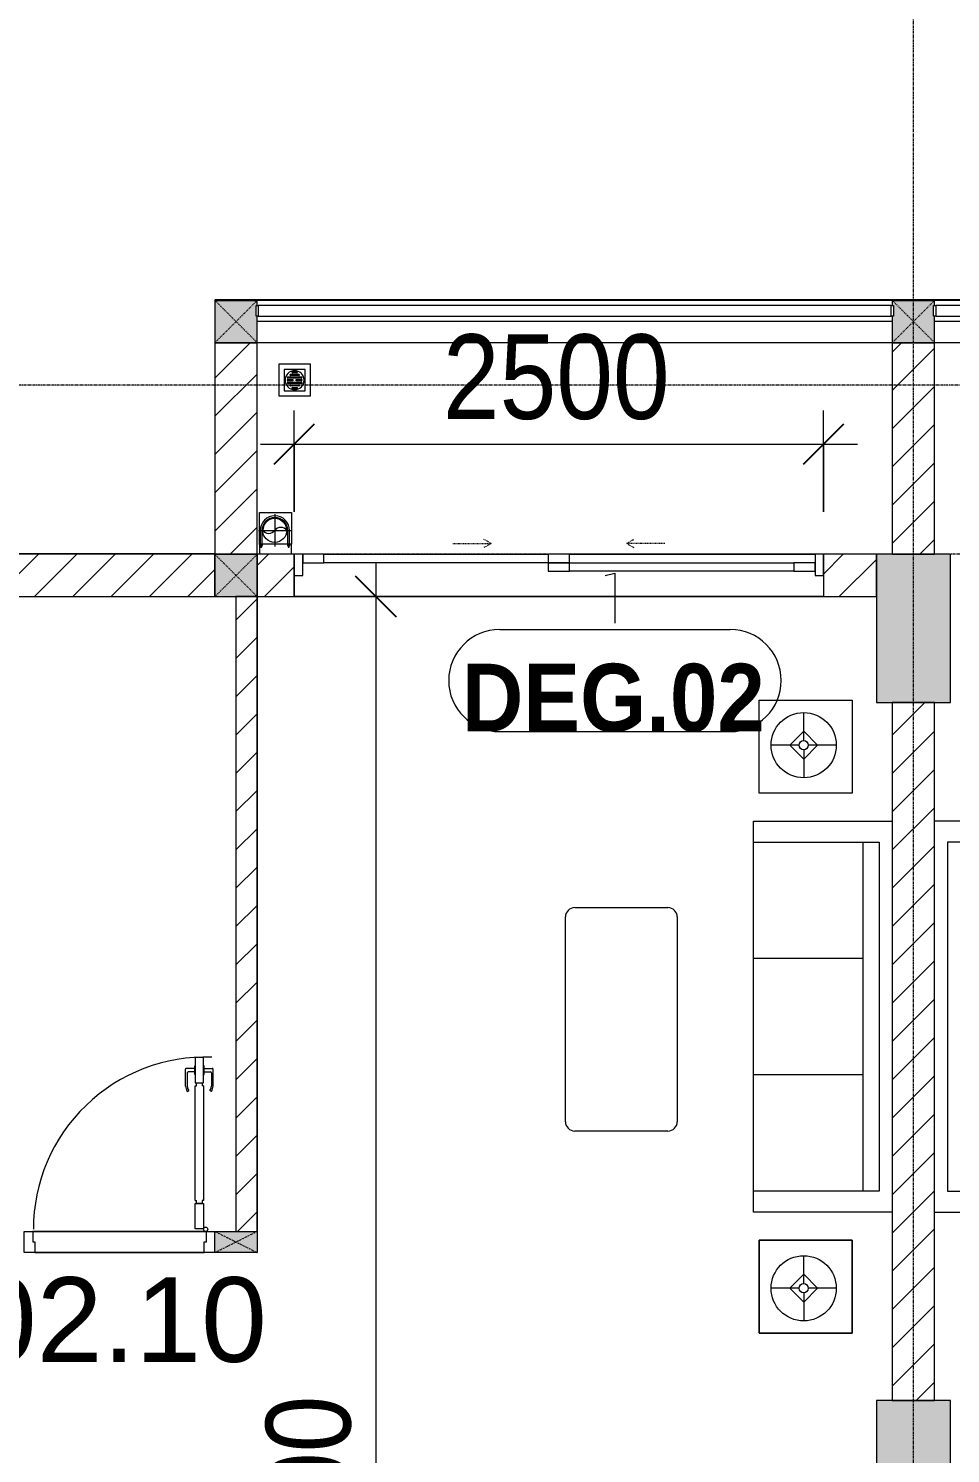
# Model space of a CAD drawing. Header units: millimetres. Extents: x 962 to 239635, y -15958 to 82755.
# Drawn here: x 149323 to 153678, y 40287 to 47022 of the extents above; entities that cross this region are included whole.
import ezdxf

# ---------------------------------------------------------------- set-up
doc = ezdxf.new("R2010")
doc.units = ezdxf.units.MM
for name, pattern in [('Dash', [6, 3, -3]), ('Grid Line', [22.225, 12.7, -3.175, 3.175, -3.175]), ('IMPORT-CENTER _2_', [40.64, 25.4, -5.08, 5.08, -5.08])]:
    doc.linetypes.add(name, pattern=pattern)
for name, color, linetype, lineweight in [('0-1', 7, 'Continuous', 5), ('A-ANNO-DIMS', 211, 'Continuous', 9), ('A-ANNO-DIMS-160', 211, 'Continuous', 9), ('A-AREA-IDEN', 2, 'Continuous', 9), ('A-DETL-GENF-1', 9, 'Continuous', 9), ('A-DOOR', 31, 'Continuous', 9), ('A-DOOR-1', 254, 'Continuous', 9), ('A-DOOR-2', 9, 'Continuous', 9), ('A-DOOR-FRAM', 31, 'Continuous', 9), ('A-DOOR-HDLN', 31, 'Dash', 9), ('A-DOOR-IDEN', 31, 'Continuous', 9), ('A-FLOR-2', 9, 'Continuous', 9), ('A-FLOR-HRAL', 11, 'Continuous', 9), ('A-WALL', 113, 'Continuous', 9), ('A-WALL-1', 253, 'Continuous', 18), ('A-WALL-2', 9, 'Continuous', 9), ('A-WALL-3', 113, 'Continuous', 18), ('A-WALL-PATT-1', 10, 'Continuous', 9), ('A-WALL-PATT-2', 111, 'Continuous', 9), ('G-IMPT', 8, 'Continuous', 9), ('G-IMPT-2', 8, 'IMPORT-CENTER _2_', 9), ('I-FURN', 30, 'Continuous', 9), ('I-FURN-1', 254, 'Continuous', 9), ('M-EQPM', 50, 'Continuous', 9), ('S-COLS', 52, 'Continuous', 9), ('S-COLS-1', 52, 'Continuous', 5), ('S-COLS-2', 7, 'Continuous', 18), ('S-COLS-3', 254, 'Continuous', 9), ('S-COLS-4', 253, 'Continuous', 18), ('S-COLS-5', 52, 'Dash', 9), ('S-COLS-6', 52, 'Continuous', 18), ('S-COLS-HDLN', 52, 'Dash', 9), ('S-COLS-HDLN-1', 9, 'Dash', 9), ('S-GRID-1', 1, 'Grid Line', 9)]:
    doc.layers.add(name, color=color, linetype=linetype, lineweight=lineweight)
doc.styles.add('Arial_11', font='arial_0.ttf', dxfattribs={"height": 400})
doc.styles.add('Arial_B_6', font='arialbd_0.ttf', dxfattribs={"width": 0.9, "height": 320})
doc.styles.add('UTM Avo', font='UTM Avo.ttf', dxfattribs={"width": 0.9, "height": 400})
doc.dimstyles.new('1_Dim_chi_tiet_2_5', dxfattribs={"dimscale": 304.8, "dimtxt": 399.720379, "dimasz": 0.629921, "dimexe": 0.524934, "dimexo": 0.0625, "dimgap": 0.052493, "dimtad": 1, "dimdec": 0, "dimrnd": 5, "dimzin": 0, "dimdsep": 46, "dimtxsty": 'UTM Avo', "dimblk1": 'OBLIQUE', "dimblk2": 'OBLIQUE', "dimsah": 1, "dimcen": 0.09, "dimdle": 0.524934, "dimazin": 0, "dimtfac": 1, "dimtdec": 4, "dimtix": 1, "dimtmove": 0, "dimatfit": 3, "dimfxl": 1.049869, "dimfxlon": 1, "dimtvp": 1, "dimtolj": 1, "dimtzin": 0, "dimarcsym": 2})
doc.dimstyles.new('1_Dim_chi_tiet_2_5_1', dxfattribs={"dimscale": 304.8, "dimtxt": 399.720379, "dimasz": 0.629921, "dimexe": 0.524934, "dimexo": 0.0625, "dimgap": 0.052493, "dimtad": 1, "dimdec": 0, "dimrnd": 5, "dimzin": 0, "dimdsep": 46, "dimtxsty": 'UTM Avo', "dimblk1": 'OBLIQUE', "dimblk2": 'OBLIQUE', "dimsah": 1, "dimcen": 0.09, "dimdle": 0.524934, "dimazin": 0, "dimtfac": 1, "dimtdec": 4, "dimtix": 1, "dimtmove": 0, "dimatfit": 3, "dimfxl": 1.049869, "dimfxlon": 1, "dimtvp": 1, "dimtolj": 1, "dimtzin": 0, "dimarcsym": 2})
pattern_1 = [(45, (61750.9, 0), (-90.50967, 90.50967), [])]

# ---------------------------------------------------------------- blocks, each defined once
blk = doc.blocks.new('NCV_TKTC_KET CAU_rvt-1-TKCS_MB TẦNG 2')
at = {"layer": 'S-COLS-1'}
for points in [[(91927.6, 43836.9), (91927.6, 44536.9), (91577.6, 44536.9), (91577.6, 43836.9), (91580.1, 43836.9)], [(91927.6, 39236.9), (91927.6, 40536.9), (91577.6, 40536.9), (91577.6, 39236.9)]]:
    blk.add_hatch(color=256, dxfattribs=at).paths.add_polyline_path(points)
at = {"layer": 'S-COLS-2'}
for p, q in [((91927.6, 44536.9), (91577.6, 44536.9)), ((91577.6, 44536.9), (91577.6, 43836.9)), ((91927.6, 43836.9), (91927.6, 44536.9)), ((91577.6, 43836.9), (91927.6, 43836.9)), ((91927.6, 40536.9), (91577.6, 40536.9)), ((91577.6, 40536.9), (91577.6, 39236.9)), ((91927.6, 39236.9), (91927.6, 40536.9))]:
    blk.add_line(p, q, dxfattribs=at)
blk = doc.blocks.new('LOBBY_SOFA_1 - LOBBY_SOFA_1-V110-TKCS_MB TẦNG 2')
at = {"layer": 'I-FURN'}
for p, q in [((-2556, -5.4), (-2556, -660)), ((-2457, -66), (-2457, -660)), ((-807, -66), (-2457, -66)), ((-807, -660), (-807, -66)), ((-708, -660), (-708, -5.4)), ((-3128.2, -193.5), (-2688.2, -193.5)), ((-3128.2, -633.5), (-3128.2, -193.5)), ((-2688.2, -193.5), (-2688.2, -633.5)), ((-807, -143), (-2457, -143)), ((-1907, -143), (-1907, -660)), ((-1357, -143), (-1357, -660)), ((-575.9, -193.5), (-575.9, -633.5)), ((-135.9, -193.5), (-575.9, -193.5)), ((-135.9, -633.5), (-135.9, -193.5)), ((-2915.4, -269), (-2915.4, -401)), ((-348.6, -269), (-348.6, -401)), ((-2915.4, -357), (-2981.4, -423)), ((-2849.4, -423), (-2915.4, -357)), ((-414.6, -423), (-348.6, -357)), ((-348.6, -357), (-282.6, -423)), ((-2937.4, -423), (-3069.4, -423)), ((-2981.4, -423), (-2915.4, -489)), ((-2915.4, -489), (-2849.4, -423)), ((-2915.4, -445), (-2915.4, -577)), ((-2893.4, -423), (-2761.4, -423)), ((-370.6, -423), (-502.6, -423)), ((-348.6, -489), (-414.6, -423)), ((-282.6, -423), (-348.6, -489)), ((-348.6, -445), (-348.6, -577)), ((-326.6, -423), (-194.6, -423)), ((-2688.2, -633.5), (-3128.2, -633.5)), ((-2556, -660), (-708, -660)), ((-575.9, -633.5), (-135.9, -633.5)), ((-2172.3, -1064.5), (-2172.3, -1504.5)), ((-1160.3, -1020.5), (-2128.3, -1020.5)), ((-1116.3, -1504.5), (-1116.3, -1064.5)), ((-2128.3, -1548.5), (-1160.3, -1548.5))]:
    blk.add_line(p, q, dxfattribs=at)
for centre, radius in [((-2915.4, -423), 154), ((-348.6, -423), 154), ((-2915.4, -423), 22), ((-348.6, -423), 22)]:
    blk.add_circle(centre, radius, dxfattribs=at)
for centre, start, end in [((-2128.3, -1064.5), 90, 180), ((-1160.3, -1064.5), 0, 90), ((-2128.3, -1504.5), 180, 270), ((-1160.3, -1504.5), 270, 0)]:
    blk.add_arc(centre, 44, start, end, dxfattribs=at)
at = {"layer": 'I-FURN-1'}
for p, q in [((-2556, -5.4), (-2556, -660)), ((-708, -660), (-708, -5.4)), ((-2688.2, -193.5), (-3128.2, -193.5)), ((-3128.2, -193.5), (-3128.2, -633.5)), ((-2688.2, -633.5), (-2688.2, -193.5)), ((-135.9, -193.5), (-575.9, -193.5)), ((-575.9, -193.5), (-575.9, -633.5)), ((-135.9, -633.5), (-135.9, -193.5)), ((-3128.2, -633.5), (-2688.2, -633.5)), ((-2556, -660), (-708, -660)), ((-575.9, -633.5), (-135.9, -633.5)), ((-2172.3, -1064.5), (-2172.3, -1504.5)), ((-1160.3, -1020.5), (-2128.3, -1020.5)), ((-1116.3, -1504.5), (-1116.3, -1064.5)), ((-2128.3, -1548.5), (-1160.3, -1548.5))]:
    blk.add_line(p, q, dxfattribs=at)
for centre, start, end in [((-2128.3, -1064.5), 90, 180), ((-1160.3, -1064.5), 0, 90), ((-2128.3, -1504.5), 180, 270), ((-1160.3, -1504.5), 270, 0)]:
    blk.add_arc(centre, 44, start, end, dxfattribs=at)
blk = doc.blocks.new('DOOR_CW_01 CANH MO-PANEL KINH - DIW_01-900x2200-CỬA GỖ VÂN LAMINATE-V12-TKCS_MB TẦNG 2')
at = {"layer": 'A-DETL-GENF-1'}
for p, q in [((-397, -182), (-397, -62)), ((-397, -62), (-357, -62)), ((-357, -62), (-357, -182)), ((-357, -182), (-397, -182)), ((-397, -196), (-391, -196)), ((-397, -738), (-397, -196)), ((-391, -196), (-391, -182)), ((-391, -182), (-363, -182)), ((-363, -182), (-363, -196)), ((-357, -196), (-363, -196)), ((-357, -196), (-357, -738)), ((-442, -737), (-442, -816.5)), ((-434, -799.5), (-434, -737)), ((-433.9, -711.2), (-427.3, -715.8)), ((-397, -738), (-391, -738)), ((-391, -752), (-391, -738)), ((-357, -738), (-363, -738)), ((-363, -738), (-363, -752)), ((-320.1, -711.2), (-326.7, -715.8)), ((-320, -799.5), (-320, -737)), ((-312, -737), (-312, -816.5)), ((-399, -803.5), (-430, -803.5)), ((-399, -792.2), (-399, -831.8)), ((-397, -792.2), (-399, -792.2)), ((-357, -752), (-397, -752)), ((-397, -752), (-397, -872)), ((-397, -792.2), (-397, -831.8)), ((-363, -752), (-391, -752)), ((-357, -872), (-357, -752)), ((-357, -792.2), (-357, -831.8)), ((-357, -792.2), (-355, -792.2)), ((-355, -792.2), (-355, -831.8)), ((-355, -803.5), (-324, -803.5)), ((-399, -820.5), (-438, -820.5)), ((-399, -831.8), (-397, -831.8)), ((-397, -872), (-357, -872)), ((-355, -831.8), (-357, -831.8)), ((-355, -820.5), (-316, -820.5))]:
    blk.add_line(p, q, dxfattribs=at)
blk.add_circle((-407, -60), 10, dxfattribs=at)
for centre, radius, start, end in [((-407, -60), 814, 268, 0), ((-397, -737), 45, 145, 180), ((-397, -737), 37, 145, 180), ((-357, -737), 37, 0, 35), ((-357, -737), 45, 360, 35), ((-430, -799.5), 4, 180, 270), ((-324, -799.5), 4, 270, 0), ((-438, -816.5), 4, 180, 270), ((-316, -816.5), 4, 270, 0)]:
    blk.add_arc(centre, radius, start, end, dxfattribs=at)
at = {"layer": 'A-DOOR-2'}
for p, q in [((-450, 50), (-400, 50)), ((-400, 50), (-400, 0)), ((400, 0), (400, 50)), ((400, 50), (450, 50)), ((450, 50), (450, -50)), ((-410, -50), (-450, -50)), ((-410, 0), (-410, -50)), ((-400, 0), (-410, 0)), ((-407, -50), (-382, -50)), ((410, 0), (400, 0)), ((410, -50), (410, 0)), ((450, -50), (410, -50))]:
    blk.add_line(p, q, dxfattribs=at)
blk = doc.blocks.new('LOBBY_SOFA_1 - LOBBY_SOFA_1-V115-TKCS_MB TẦNG 2')
at = {"layer": 'I-FURN'}
for p, q in [((-2172.3, 1064.5), (-2172.3, 1504.5)), ((-2128.3, 1548.5), (-1160.3, 1548.5)), ((-1116.3, 1504.5), (-1116.3, 1064.5)), ((-1160.3, 1020.5), (-2128.3, 1020.5)), ((-2688.2, 633.5), (-3128.2, 633.5)), ((-3128.2, 633.5), (-3128.2, 193.5)), ((-2688.2, 193.5), (-2688.2, 633.5)), ((-2556, 660), (-708, 660)), ((-2556, 4.4), (-2556, 660)), ((-2457, 66), (-2457, 660)), ((-1907, 143), (-1907, 660)), ((-1357, 143), (-1357, 660)), ((-807, 660), (-807, 66)), ((-708, 660), (-708, 4.4)), ((-575.9, 633.5), (-135.9, 633.5)), ((-575.9, 193.5), (-575.9, 633.5)), ((-135.9, 633.5), (-135.9, 193.5)), ((-2915.4, 445), (-2915.4, 577)), ((-348.6, 445), (-348.6, 577)), ((-2981.4, 423), (-2915.4, 489)), ((-2915.4, 489), (-2849.4, 423)), ((-348.6, 489), (-414.6, 423)), ((-282.6, 423), (-348.6, 489)), ((-2937.4, 423), (-3069.4, 423)), ((-2915.4, 357), (-2981.4, 423)), ((-2849.4, 423), (-2915.4, 357)), ((-2893.4, 423), (-2761.4, 423)), ((-370.6, 423), (-502.6, 423)), ((-414.6, 423), (-348.6, 357)), ((-348.6, 357), (-282.6, 423)), ((-326.6, 423), (-194.6, 423)), ((-2915.4, 269), (-2915.4, 401)), ((-348.6, 269), (-348.6, 401)), ((-3128.2, 193.5), (-2688.2, 193.5)), ((-807, 143), (-2457, 143)), ((-135.9, 193.5), (-575.9, 193.5)), ((-807, 66), (-2457, 66))]:
    blk.add_line(p, q, dxfattribs=at)
for centre, radius in [((-2915.4, 423), 154), ((-348.6, 423), 154), ((-2915.4, 423), 22), ((-348.6, 423), 22)]:
    blk.add_circle(centre, radius, dxfattribs=at)
for centre, start, end in [((-2128.3, 1504.5), 90, 180), ((-1160.3, 1504.5), 0, 90), ((-2128.3, 1064.5), 180, 270), ((-1160.3, 1064.5), 270, 0)]:
    blk.add_arc(centre, 44, start, end, dxfattribs=at)
at = {"layer": 'I-FURN-1'}
for p, q in [((-2172.3, 1064.5), (-2172.3, 1504.5)), ((-2128.3, 1548.5), (-1160.3, 1548.5)), ((-1116.3, 1504.5), (-1116.3, 1064.5)), ((-1160.3, 1020.5), (-2128.3, 1020.5)), ((-3128.2, 633.5), (-2688.2, 633.5)), ((-3128.2, 193.5), (-3128.2, 633.5)), ((-2688.2, 633.5), (-2688.2, 193.5)), ((-2556, 660), (-708, 660)), ((-2556, 4.4), (-2556, 660)), ((-708, 660), (-708, 4.4)), ((-575.9, 633.5), (-135.9, 633.5)), ((-575.9, 193.5), (-575.9, 633.5)), ((-135.9, 633.5), (-135.9, 193.5)), ((-2688.2, 193.5), (-3128.2, 193.5)), ((-135.9, 193.5), (-575.9, 193.5))]:
    blk.add_line(p, q, dxfattribs=at)
for centre, start, end in [((-2128.3, 1504.5), 90, 180), ((-1160.3, 1504.5), 0, 90), ((-2128.3, 1064.5), 180, 270), ((-1160.3, 1064.5), 270, 0)]:
    blk.add_arc(centre, 44, start, end, dxfattribs=at)
blk = doc.blocks.new('G1_SOF - BO TRU - 100x200-746114-TKCS_MB TẦNG 2')
at = {"layer": 'S-COLS'}
blk.add_hatch(color=256, dxfattribs=at).paths.add_polyline_path([(50, -100), (50, 100), (-50, 100), (-50, -100)])
at = {"layer": 'S-COLS-4'}
for p, q in [((-50, 100), (50, 100)), ((-50, -100), (-50, 100)), ((50, 100), (50, -100)), ((50, -100), (-50, -100))]:
    blk.add_line(p, q, dxfattribs=at)
at = {"layer": 'S-COLS-HDLN-1'}
for p, q in [((50, -100), (-50, 100)), ((-50, -100), (50, 100))]:
    blk.add_line(p, q, dxfattribs=at)
blk = doc.blocks.new('NCV_TKTC_TANG 2_rvt-1-TKCS_MB TẦNG 2')
at = {"layer": 'A-WALL-PATT-1'}
h = blk.add_hatch(dxfattribs=at)
h.set_pattern_fill('FP_1', color=256, style=0, pattern_type=2)
h.set_pattern_definition([(45, (0, 0), (-90.50967, 90.50967), [])])
h.paths.add_polyline_path([(88652.1, 41336.9), (88652.1, 44336.9), (88552.1, 44336.9), (88552.1, 41336.9)])
at = {"layer": 'A-FLOR-2'}
for p, q in [((91652.6, 45536.9), (88652.6, 45536.9)), ((94852.6, 45536.9), (91852.6, 45536.9)), ((91287.6, 44536.9), (90127.6, 44536.9)), ((88827.6, 44437.1), (88827.6, 44336.9)), ((88652.6, 44336.9), (88652.6, 41236.9)), ((91327.6, 44336.9), (88827.6, 44336.9)), ((88827.6, 44336.9), (91327.6, 44336.9)), ((87592.1, 41336.9), (88412.1, 41336.9)), ((88412.1, 41336.9), (87592.1, 41336.9)), ((88402.1, 41236.9), (87602.1, 41236.9)), ((87602.1, 41236.9), (88402.1, 41236.9))]:
    blk.add_line(p, q, dxfattribs=at)
at = {"layer": 'A-WALL-1'}
for p, q in [((88652.1, 44336.9), (88552.1, 44336.9)), ((88552.1, 44336.9), (88552.1, 41336.9)), ((88652.1, 41336.9), (88652.1, 44336.9))]:
    blk.add_line(p, q, dxfattribs=at)
at = {"layer": 'A-WALL-2'}
for p, q in [((87592.1, 41336.9), (88412.1, 41336.9)), ((88402.1, 41236.9), (87602.1, 41236.9))]:
    blk.add_line(p, q, dxfattribs=at)
at = {"layer": 'A-DOOR-1', "rotation": 180}
blk.add_blockref('DOOR_CW_01 CANH MO-PANEL KINH - DIW_01-900x2200-CỬA GỖ VÂN LAMINATE-V12-TKCS_MB TẦNG 2', (88002.1, 41286.9), dxfattribs=at)
at = {"layer": 'I-FURN-1'}
for name, p, rotation in [('LOBBY_SOFA_1 - LOBBY_SOFA_1-V115-TKCS_MB TẦNG 2', (91657, 43983.4), 89.99999999999972), ('LOBBY_SOFA_1 - LOBBY_SOFA_1-V110-TKCS_MB TẦNG 2', (91847.1, 43983.4), 90.00000000000031)]:
    blk.add_blockref(name, p, dxfattribs=dict(at, rotation=rotation))
at = {"layer": 'S-COLS-3', "rotation": 270.0000000000007}
blk.add_blockref('G1_SOF - BO TRU - 100x200-746114-TKCS_MB TẦNG 2', (88552.1, 41286.9), dxfattribs=at)
blk = doc.blocks.new('DEG_02-DEG_03 - DEG_02-2500x2400mm-CỬA ĐI 02 CÁNH TRƯỢT-625766-TKCS_MB TẦNG 2')
at = {"layer": 'A-DOOR'}
for p, q in [((-1110, 100), (-1210, 100)), ((-1210, 100), (-1210, 60)), ((-1110, 60), (-1110, 100)), ((-1110, 100), (-50, 100)), ((50, 100), (-50, 100)), ((-50, 100), (-50, 60)), ((50, 60), (50, 100)), ((-1210, 60), (-1110, 60)), ((-50, 60), (-1110, 60)), ((50, 60), (-50, 60)), ((-50, 60), (-50, 20)), ((-50, 60), (50, 60)), ((-50, 20), (50, 20)), ((50, 20), (50, 60)), ((50, 60), (1110, 60)), ((1110, 20), (50, 20)), ((1210, 60), (1110, 60)), ((1110, 60), (1110, 20)), ((1110, 20), (1210, 20)), ((1210, 20), (1210, 60))]:
    blk.add_line(p, q, dxfattribs=at)
at = {"layer": 'A-DOOR-FRAM'}
for p, q in [((-1210, 100), (-1250, 100)), ((-1250, 100), (-1250, 0)), ((-1210, 0), (-1210, 100)), ((1250, 100), (1210, 100)), ((1210, 100), (1210, 0)), ((1250, 0), (1250, 100)), ((-1250, 0), (-1210, 0)), ((1210, 0), (1250, 0))]:
    blk.add_line(p, q, dxfattribs=at)
at = {"layer": 'A-DOOR-HDLN'}
for p, q in [((-500.4, 151.1), (-320.4, 151.1)), ((-320.4, 151.1), (-355, 171.1)), ((-320.4, 151.1), (-355, 131.1)), ((320.4, 151.1), (355, 171.1)), ((320.4, 151.1), (355, 131.1)), ((500.4, 151.1), (320.4, 151.1))]:
    blk.add_line(p, q, dxfattribs=at)
blk = doc.blocks.new('Railing - 50 x 10mm-1251311-TKCS_MB TẦNG 2')
at = {"layer": 'A-FLOR-HRAL'}
for p, q in [((25, 5), (-25, 5)), ((-25, 5), (-25, -5)), ((25, -5), (25, 5)), ((-25, -5), (25, -5))]:
    blk.add_line(p, q, dxfattribs=at)
blk = doc.blocks.new('Railing - Railing-1237462-TKCS_MB TẦNG 2')
at = {"layer": 'A-FLOR-HRAL'}
for p, q in [((91647.6, 45712.4), (88657.6, 45712.4)), ((88657.6, 45662.4), (91647.6, 45662.4))]:
    blk.add_line(p, q, dxfattribs=at)
at = {"extrusion": (0, 0, -1), "zscale": -1, "rotation": 90}
for p in [(-88652.6, 45687.4), (-91652.6, 45687.4)]:
    blk.add_blockref('Railing - 50 x 10mm-1251311-TKCS_MB TẦNG 2', p, dxfattribs=at)
blk = doc.blocks.new('Railing - Railing-1260575-TKCS_MB TẦNG 2')
at = {"layer": 'A-FLOR-HRAL'}
for p, q in [((94847.6, 45712.4), (91857.6, 45712.4)), ((91857.6, 45662.4), (94847.6, 45662.4))]:
    blk.add_line(p, q, dxfattribs=at)
at = {"extrusion": (0, 0, -1), "zscale": -1, "rotation": 90}
for p in [(-91852.6, 45687.4), (-94852.6, 45687.4)]:
    blk.add_blockref('Railing - 50 x 10mm-1251311-TKCS_MB TẦNG 2', p, dxfattribs=at)
blk = doc.blocks.new('TKTC_XREF_251221_MB TANG 2-7 - TKTC_XREF_260130_MB TANG 2-5_dwg_$cc-4746808-TKCS_MB TẦNG 2')
at = {"layer": 'G-IMPT-2'}
for p, q in [((0, -0.673), (0, 0.673)), ((-0.673, 0), (0.673, 0))]:
    blk.add_line(p, q, dxfattribs=at)
at = {"layer": 'M-EQPM'}
blk.add_circle((0, 0), 0.5, dxfattribs=at)
for centre, radius, start, end in [((0, 0), 0.5, 90, 270), ((0.188, 0.25), 0.313, 126.8699, 233.1301), ((-0.188, -0.25), 0.313, 306.8699, 53.1301)]:
    blk.add_arc(centre, radius, start, end, dxfattribs=at)
blk = doc.blocks.new('TKTC_XREF_251221_MB TANG 2-7 - TKTC_XREF_260130_MB TANG 2-5_dwg_CUM U_DN100-4746796-TKCS_MB TẦNG 2')
at = {"layer": 'G-IMPT'}
blk.add_hatch(color=256, dxfattribs=at).paths.add_polyline_path([(0, 61), (0, 57), (14.8, 55.1), (28.5, 49.4), (40.3, 40.3), (49.4, 28.5), (55.1, 14.8), (57, 0), (55.1, -14.8), (49.4, -28.5), (40.3, -40.3), (28.5, -49.4), (14.8, -55.1), (0, -57), (0, -61), (15.8, -58.9), (30.5, -52.8), (43.1, -43.1), (52.8, -30.5), (58.9, -15.8), (61, 0), (58.9, 15.8), (52.8, 30.5), (43.1, 43.1), (30.5, 52.8), (15.8, 58.9)])
for p, q in [((-72.7, 69.3), (-72.7, 60.7)), ((-66.9, 67.9), (-71.7, 67.9)), ((-65, 69), (0, 69)), ((-79.1, 66.6), (-79.1, 63.4)), ((-76.6, 66.6), (-76.6, 63.4)), ((-74.6, 66.6), (-74.6, 63.4)), ((-66.9, 62.1), (-71.7, 62.1)), ((-79.1, -63.4), (-79.1, -66.6)), ((-76.6, -63.4), (-76.6, -66.6)), ((-74.6, -63.4), (-74.6, -66.6)), ((-72.7, -60.7), (-72.7, -69.3)), ((-66.9, -62.1), (-71.7, -62.1)), ((-66.9, -67.9), (-71.7, -67.9)), ((-65, -69), (0, -69))]:
    blk.add_line(p, q, dxfattribs=at)
at = {"layer": 'G-IMPT', "flags": 128}
for points in [[(-72.7, 67.6), (-78.1, 67.6), (-78.1, 62.4), (-72.7, 62.4)], [(-71.7, 59.2), (-66.9, 59.2), (-66.9, 70.8), (-71.7, 70.8)], [(-66.9, 70.8), (-66.9, 72.7), (-65, 72.7), (-65, 57.3), (-66.9, 57.3), (-66.9, 59.2)], [(-65, 61), (0, 61), (0, 57)], [(-72.7, -62.4), (-78.1, -62.4), (-78.1, -67.6), (-72.7, -67.6)], [(-71.7, -70.8), (-66.9, -70.8), (-66.9, -59.2), (-71.7, -59.2)], [(-66.9, -59.2), (-66.9, -57.3), (-65, -57.3), (-65, -72.7), (-66.9, -72.7), (-66.9, -70.8)], [(-65, -61), (0, -61), (0, -57)]]:
    blk.add_lwpolyline(points, dxfattribs=at)
at = {"layer": 'G-IMPT'}
for centre, radius, start, end in [((-78.1, 66.6), 0.96, 90, 180), ((-71.1, 69.3), 1.56, 112.61986, 247.38014), ((-67.9, 65), 4.8, 143.1301, 216.8699), ((0, 0), 69, 270, 90), ((-78.1, 63.4), 0.96, 180, 270), ((-71.1, 60.7), 1.56, 112.61986, 247.38014), ((0, 0), 61, 270, 90), ((0, 0), 57, 270, 90), ((-78.1, -63.4), 0.96, 90, 180), ((-78.1, -66.6), 0.96, 180, 270), ((-71.1, -60.7), 1.56, 112.61986, 247.38014), ((-67.9, -65), 4.8, 143.1301, 216.8699), ((-71.1, -69.3), 1.56, 112.61986, 247.38014)]:
    blk.add_arc(centre, radius, start, end, dxfattribs=at)
blk = doc.blocks.new('TKTC_XREF_251221_MB TANG 2-7 - TKTC_XREF_260130_MB TANG 2-5_dwg_THU NUOC - THU NUOC-444531-TKCS_MB TẦNG 1-4746804-TKCS_MB TẦNG 2')
at = {"layer": 'G-IMPT'}
for p, q in [((-23.3, 10.8), (40.9, 10.8)), ((40.9, 4.8), (-23.3, 4.8)), ((-11, 23.3), (28.5, 23.3)), ((28.5, 17.3), (-11, 17.3)), ((-1.1, 35.6), (18.5, 35.6)), ((18.5, 29.6), (-1.1, 29.6)), ((-23.3, -13.6), (40.9, -13.6)), ((40.9, -19.6), (-23.3, -19.6)), ((-11, -26.1), (28.5, -26.1)), ((28.5, -32.1), (-11, -32.1)), ((-1.1, -38.5), (18.5, -38.5)), ((18.5, -44.5), (-1.1, -44.5))]:
    blk.add_line(p, q, dxfattribs=at)
at = {"layer": 'G-IMPT', "flags": 128}
for points in [[(83.7, -79.4), (83.7, 70.6), (-66.3, 70.6), (-66.3, -79.4)], [(58.7, -54.4), (58.7, 45.6), (-41.3, 45.6), (-41.3, -54.4)]]:
    blk.add_lwpolyline(points, close=True, dxfattribs=at)
for points in [[(-23.3, -1.2), (0.7, -1.2), (0.7, -7.2), (-23.3, -7.2)], [(40.9, -7.2), (16.7, -7.2), (16.7, -1.2), (40.9, -1.2)]]:
    blk.add_lwpolyline(points, dxfattribs=at)
at = {"layer": 'G-IMPT'}
for centre, radius, start, end in [((8.7, -4.4), 45, 360, 180), ((8.7, -4.4), 45, 360, 180), ((-23.3, 7.8), 3, 90, 270), ((-11, 20.3), 3, 90, 270), ((-1.1, 32.6), 3, 90, 270), ((18.5, 32.6), 3, 270, 90), ((28.5, 20.3), 3, 270, 90), ((40.9, 7.8), 3, 270, 90), ((8.7, -4.4), 45, 180, 360), ((8.7, -4.4), 45, 180, 360), ((-23.3, -4.2), 3, 90, 270), ((-23.3, -16.6), 3, 90, 270), ((-11, -29.1), 3, 90, 270), ((-1.1, -41.5), 3, 90, 270), ((18.5, -41.5), 3, 270, 90), ((28.5, -29.1), 3, 270, 90), ((40.9, -4.2), 3, 270, 90), ((40.9, -16.6), 3, 270, 90)]:
    blk.add_arc(centre, radius, start, end, dxfattribs=at)
blk = doc.blocks.new('TKTC_XREF_251221_MB TANG 2-7 - TKTC_XREF_251221_MB TANG 2-7-2039446-TKCS_MB TẦNG 2')
at = {"layer": 'M-EQPM'}
for p, q in [((61400, 28502.1), (54800, 28502.1)), ((55011.1, 27497.9), (55161.5, 27497.9)), ((55011.1, 27348.3), (55011.1, 27497.9)), ((55161.5, 27497.9), (55161.5, 27348.3)), ((55010.8, 27348.1), (55011.2, 27300)), ((55161.3, 27348.1), (55010.8, 27348.1)), ((55161.5, 27348.3), (55011.1, 27348.3)), ((55161.6, 27300), (55161.3, 27348.1)), ((54800, 27302.1), (50075, 27302.1))]:
    blk.add_line(p, q, dxfattribs=at)
blk.add_blockref('TKTC_XREF_251221_MB TANG 2-7 - TKTC_XREF_260130_MB TANG 2-5_dwg_THU NUOC - THU NUOC-444531-TKCS_MB TẦNG 1-4746804-TKCS_MB TẦNG 2', (55167.9, 28127.6))
for name, p, xscale, yscale, zscale, rotation in [('TKTC_XREF_251221_MB TANG 2-7 - TKTC_XREF_260130_MB TANG 2-5_dwg_$cc-4746808-TKCS_MB TẦNG 2', (55082.6, 27413.2), 113.7150000000073, 113.7150000000073, 113.7150000000073, 269.9990086637467), ('TKTC_XREF_251221_MB TANG 2-7 - TKTC_XREF_260130_MB TANG 2-5_dwg_CUM U_DN100-4746796-TKCS_MB TẦNG 2', (55083.5, 27413.2), 0.9975000000000006, 0.9975000000000006, 0.9975000000000006, 90.00099133829468)]:
    blk.add_blockref(name, p, dxfattribs=dict(xscale=xscale, yscale=yscale, zscale=zscale, rotation=rotation))
blk = doc.blocks.new('G1_SOF - BO TRU - 200x200-3052400-TKCS_MB TẦNG 2')
at = {"layer": 'S-COLS-HDLN'}
for p, q in [((-100, 100), (100, -100)), ((100, 100), (-100, -100))]:
    blk.add_line(p, q, dxfattribs=at)
blk = doc.blocks.new('DIMBLOCK116-TKCS_MB TẦNG 2')
at = {"layer": 'A-ANNO-DIMS-160'}
for p, q in [((150578.5, 44736.9), (150578.5, 45216.9)), ((153078.5, 44736.9), (153078.5, 45216.9)), ((150418.5, 45056.9), (153238.5, 45056.9)), ((150578.5, 45056.9), (150578.5, 44736.9)), ((153078.5, 45056.9), (153078.5, 44736.9))]:
    blk.add_line(p, q, dxfattribs=at)
at = {"layer": 'A-ANNO-DIMS-160', "lineweight": 25}
for p, q in [((150578.5, 45056.9), (150674.5, 45152.9)), ((153078.5, 45056.9), (153174.5, 45152.9)), ((150578.5, 45056.9), (150482.5, 44960.9)), ((153078.5, 45056.9), (152982.5, 44960.9))]:
    blk.add_line(p, q, dxfattribs=at)
at = {"layer": 'A-ANNO-DIMS-160', "color": 0, "insert": (151280.7, 45576.5), "char_height": 400, "width": 1314.636, "attachment_point": 1, "line_spacing_factor": 1.110334, "style": 'UTM Avo'}
blk.add_mtext('2500', dxfattribs=at)
blk = doc.blocks.new('_Oblique')
at = {"color": 0, "linetype": 'ByBlock', "lineweight": -2}
blk.add_line((-0.5, -0.5), (0.5, 0.5), dxfattribs=at)
blk = doc.blocks.new('STN_Door Tag - STN_Door Tag-1788670-TKCS_MB TẦNG 2')
at = {"layer": 'A-DOOR-IDEN'}
for p, q in [((-3.37, 1.495), (3.431, 1.495)), ((-3.37, -1.524), (3.431, -1.524))]:
    blk.add_line(p, q, dxfattribs=at)
for centre, start, end in [((-3.37, -0.015), 90, 270), ((3.431, -0.015), 270, 90)]:
    blk.add_arc(centre, 1.509, start, end, dxfattribs=at)
blk = doc.blocks.new('DIMBLOCK316-TKCS_MB TẦNG 2')
at = {"layer": 'A-ANNO-DIMS-160'}
for p, q in [((150963.7, 44496.9), (150963.7, 35577.4)), ((151283.7, 44336.9), (150803.7, 44336.9)), ((150963.7, 44336.9), (151283.7, 44336.9)), ((151283.7, 35737.4), (150803.7, 35737.4)), ((150963.7, 35737.4), (151283.7, 35737.4))]:
    blk.add_line(p, q, dxfattribs=at)
at = {"layer": 'A-ANNO-DIMS-160', "lineweight": 25}
for p, q in [((150963.7, 44336.9), (150867.7, 44432.9)), ((150963.7, 44336.9), (151059.7, 44240.9)), ((150963.7, 35737.4), (150867.7, 35833.4)), ((150963.7, 35737.4), (151059.7, 35641.4))]:
    blk.add_line(p, q, dxfattribs=at)
at = {"layer": 'A-ANNO-DIMS-160', "color": 0, "insert": (150444, 39489.4), "char_height": 400, "width": 1314.636, "attachment_point": 1, "rotation": 90, "line_spacing_factor": 1.110334, "style": 'UTM Avo'}
blk.add_mtext('8600', dxfattribs=at)

msp = doc.modelspace()

# ---------------------------------------------------------------- hatches: boundary and pattern name
at = {"layer": 'A-WALL-PATT-2'}
h = msp.add_hatch(dxfattribs=at)
h.set_pattern_fill('FP_1', color=256, style=0, pattern_type=2)
h.set_pattern_definition(pattern_1)
h.paths.add_polyline_path([(150403.5, 44536.9), (150403.5, 45536.9), (150203.5, 45536.9), (150203.5, 44536.9)])
h.paths.add_polyline_path([(150403.5, 45736.9), (150403.5, 45737.4), (150203.5, 45736.9)])
h = msp.add_hatch(dxfattribs=at)
h.set_pattern_fill('FP_1', color=256, style=0, pattern_type=2)
h.set_pattern_definition(pattern_1)
h.paths.add_polyline_path([(153603.5, 44536.9), (153603.5, 45536.9), (153403.5, 45536.9), (153403.5, 44536.9)])
h.paths.add_polyline_path([(153603.5, 45736.9), (153603.5, 45737.4), (153403.5, 45736.9)])
h = msp.add_hatch(dxfattribs=at)
h.set_pattern_fill('FP_1', color=256, style=0, pattern_type=2)
h.set_pattern_definition(pattern_1)
h.paths.add_polyline_path([(150203.5, 44336.9), (150203.5, 44536.9), (149203.5, 44536.9), (149203.5, 44336.9), (150106.8, 44336.9)])
h.paths.add_polyline_path([(146803.6, 44336.9), (147803.5, 44336.9), (147803.5, 44536.9), (146803.6, 44536.9)])
h = msp.add_hatch(dxfattribs=at)
h.set_pattern_fill('FP_1', color=256, style=0, pattern_type=2)
h.set_pattern_definition(pattern_1)
h.paths.add_polyline_path([(153328.5, 44336.9), (153328.5, 44536.9), (153078.5, 44536.9), (153078.5, 44336.9)])
h.paths.add_polyline_path([(150403.5, 44336.9), (150578.5, 44336.9), (150578.5, 44536.9), (150403.5, 44536.9)])
h = msp.add_hatch(dxfattribs=at)
h.set_pattern_fill('FP_1', color=256, style=0, pattern_type=2)
h.set_pattern_definition(pattern_1)
h.paths.add_polyline_path([(153603.5, 40536.9), (153603.5, 43837), (153403.5, 43837), (153403.5, 40536.9)])
at = {"layer": 'S-COLS-1'}
for points in [[(150398.5, 45536.9), (150403.5, 45536.9), (150403.5, 45662.4), (150398.5, 45662.4), (150398.5, 45712.4), (150403.5, 45712.4), (150403.5, 45736.9), (150203.5, 45736.9), (150203.5, 45536.9)], [(153598.5, 45536.9), (153603.5, 45536.9), (153603.5, 45662.4), (153598.5, 45662.4), (153598.5, 45712.4), (153603.5, 45712.4), (153603.5, 45736.9), (153403.5, 45736.9), (153403.5, 45712.4), (153408.5, 45712.4), (153408.5, 45662.4), (153403.5, 45662.4), (153403.5, 45536.9), (153408.5, 45536.9)], [(150403.5, 44336.9), (150403.5, 44536.9), (150203.5, 44536.9), (150203.5, 44336.9)]]:
    msp.add_hatch(color=256, dxfattribs=at).paths.add_polyline_path(points)

# ---------------------------------------------------------------- linework, layer by layer
at = {"layer": 'A-DOOR-IDEN'}
for p, q in [((152047.8, 44436.5), (152093.2, 44447.6)), ((152093.2, 44447.6), (152093.5, 44211.7))]:
    msp.add_line(p, q, dxfattribs=at)
at = {"layer": 'A-WALL'}
for p, q in [((150203.5, 45736.9), (150403.5, 45736.9)), ((150403.5, 45737.4), (153403.5, 45737.4)), ((153403.5, 45736.9), (153603.5, 45736.9)), ((153603.5, 45737.4), (156603.5, 45737.4)), ((153403.5, 45637.4), (150403.5, 45637.4)), ((156603.5, 45637.4), (153603.5, 45637.4)), ((150403.5, 45536.9), (150203.5, 45536.9)), ((153603.5, 45536.9), (153403.5, 45536.9)), ((150203.5, 44336.9), (150203.5, 44536.9)), ((150203.5, 44536.9), (150403.5, 44536.9)), ((150403.5, 44536.9), (150403.5, 44336.9)), ((151878.5, 44536.9), (153038.5, 44536.9)), ((153078.5, 44336.9), (150578.5, 44336.9))]:
    msp.add_line(p, q, dxfattribs=at)
at = {"layer": 'A-WALL-3'}
for p, q in [((150403.5, 45737.4), (150203.5, 45737.4)), ((150203.5, 45737.4), (150203.5, 45736.9)), ((150403.5, 45736.9), (150403.5, 45737.4)), ((153403.5, 45737.4), (153403.5, 45736.9)), ((153603.5, 45737.4), (153403.5, 45737.4)), ((153603.5, 45736.9), (153603.5, 45737.4)), ((150203.5, 45536.9), (150203.5, 44536.9)), ((150403.5, 44536.9), (150403.5, 45536.9)), ((153403.5, 45536.9), (153403.5, 44536.9)), ((153603.5, 44536.9), (153603.5, 45536.9)), ((150203.5, 44536.9), (149203.5, 44536.9)), ((150578.5, 44536.9), (150403.5, 44536.9)), ((150578.5, 44336.9), (150578.5, 44536.9)), ((153328.5, 44536.9), (153078.5, 44536.9)), ((153078.5, 44536.9), (153078.5, 44336.9)), ((153328.5, 44336.9), (153328.5, 44536.9)), ((153403.5, 44536.9), (153603.5, 44536.9)), ((149203.5, 44336.9), (150203.5, 44336.9)), ((150403.5, 44336.9), (150578.5, 44336.9)), ((153078.5, 44336.9), (153328.5, 44336.9)), ((153403.5, 43837), (153403.5, 40536.9)), ((153603.5, 43837), (153403.5, 43837)), ((153603.5, 40536.9), (153603.5, 43837)), ((153403.5, 40536.9), (153603.5, 40536.9))]:
    msp.add_line(p, q, dxfattribs=at)
at = {"layer": 'S-COLS'}
for p, q in [((150403.5, 45736.9), (150203.5, 45736.9)), ((153603.5, 45736.9), (153403.5, 45736.9)), ((150203.5, 45536.9), (150403.5, 45536.9)), ((153403.5, 45536.9), (153603.5, 45536.9)), ((150403.5, 44536.9), (150203.5, 44536.9)), ((150203.5, 44536.9), (150203.5, 44336.9)), ((150403.5, 44336.9), (150403.5, 44536.9))]:
    msp.add_line(p, q, dxfattribs=at)
at = {"layer": 'S-COLS-6'}
for p, q in [((150203.5, 45736.9), (150203.5, 45536.9)), ((150403.5, 45712.4), (150403.5, 45736.9)), ((153403.5, 45736.9), (153403.5, 45712.4)), ((153603.5, 45712.4), (153603.5, 45736.9)), ((150403.5, 45536.9), (150403.5, 45662.4)), ((153403.5, 45662.4), (153403.5, 45536.9)), ((153603.5, 45536.9), (153603.5, 45662.4)), ((150203.5, 44336.9), (150403.5, 44336.9))]:
    msp.add_line(p, q, dxfattribs=at)
at = {"layer": 'S-GRID-1'}
for p, q in [((153503.5, 19351.6), (153503.5, 76542.3)), ((187383.6, 45336.9), (98285.4, 45336.9)), ((189415.6, 44536.9), (96253.4, 44536.9))]:
    msp.add_line(p, q, dxfattribs=at)

# ---------------------------------------------------------------- block references
at = {"layer": '0-1'}
for name in ['NCV_TKTC_KET CAU_rvt-1-TKCS_MB TẦNG 2', 'NCV_TKTC_TANG 2_rvt-1-TKCS_MB TẦNG 2']:
    msp.add_blockref(name, (61750.9, 0), dxfattribs=at)
at = {"layer": 'A-DOOR'}
msp.add_blockref('DEG_02-DEG_03 - DEG_02-2500x2400mm-CỬA ĐI 02 CÁNH TRƯỢT-625766-TKCS_MB TẦNG 2', (151828.5, 44436.9), dxfattribs=at)
at = {"layer": 'A-DOOR-IDEN', "xscale": 159.9999999999999, "yscale": 159.9999999999999, "zscale": 159.9999999999999}
msp.add_blockref('STN_Door Tag - STN_Door Tag-1788670-TKCS_MB TẦNG 2', (152088.6, 43942.7), dxfattribs=at)
at = {"layer": 'A-FLOR-HRAL'}
for name in ['Railing - Railing-1237462-TKCS_MB TẦNG 2', 'Railing - Railing-1260575-TKCS_MB TẦNG 2']:
    msp.add_blockref(name, (61750.9, 0), dxfattribs=at)
at = {"layer": 'M-EQPM'}
msp.add_blockref('TKTC_XREF_251221_MB TANG 2-7 - TKTC_XREF_251221_MB TANG 2-7-2039446-TKCS_MB TẦNG 2', (95403.5, 17236.9), dxfattribs=at)
at = {"layer": 'S-COLS-5'}
for p in [(150303.5, 45636.9), (153503.5, 45636.9), (150303.5, 44436.9)]:
    msp.add_blockref('G1_SOF - BO TRU - 200x200-3052400-TKCS_MB TẦNG 2', p, dxfattribs=at)

# ---------------------------------------------------------------- texts
at = {"layer": 'A-AREA-IDEN', "insert": (149330.7, 40714.5), "char_height": 400, "width": 2233.6, "attachment_point": 8, "line_spacing_factor": 0.936439, "style": 'Arial_11'}
msp.add_mtext('\\pt8,16,24,32,40,48,56,64,72,80,88,96,104,112,120,128,136,144,152,160,168,176,184,192,200,208,216,224,232,240,248,256;A2.02.10', dxfattribs=at)
at = {"layer": 'A-DOOR-IDEN', "insert": (152085.4, 43857.4), "char_height": 320, "width": 1467.36, "attachment_point": 5, "line_spacing_factor": 0.936439, "style": 'Arial_B_6'}
msp.add_mtext('\\pt7.2,14.4,21.6,28.8,36,43.2,50.4,57.6,64.8,72,79.2,86.4,93.6,100.8,108,115.2,122.4,129.6,136.8,144,151.2,158.4,165.6,172.8,180,187.2,194.4,201.6,208.8,216,223.2,230.4;DEG.02', dxfattribs=at)

# ---------------------------------------------------------------- dimensions: what is measured, and where the dimension line sits
at = {"layer": 'A-ANNO-DIMS'}
dim = msp.add_linear_dim(base=(153078.5, 45056.9), p1=(150578.5, 44736.9), p2=(153078.5, 44736.9), dimstyle='1_Dim_chi_tiet_2_5', override={"dimpost": '<>', "dimfxl": 2500}, dxfattribs=at)
dim.commit()
dim.dimension.update_dxf_attribs({"geometry": 'DIMBLOCK116-TKCS_MB TẦNG 2', "text_midpoint": (151828.5, 45279.9)})
dim = msp.add_linear_dim(base=(150963.6564, 35737.3629), p1=(151283.6564, 44336.936), p2=(151283.6564, 35737.3629), angle=90, dimstyle='1_Dim_chi_tiet_2_5_1', override={"dimpost": '<>', "dimfxl": 8599.573178}, dxfattribs=at)
dim.commit()
dim.dimension.update_dxf_attribs({"geometry": 'DIMBLOCK316-TKCS_MB TẦNG 2', "text_midpoint": (150740.6643, 40037.1494)})

doc.saveas('drawing.dxf')
